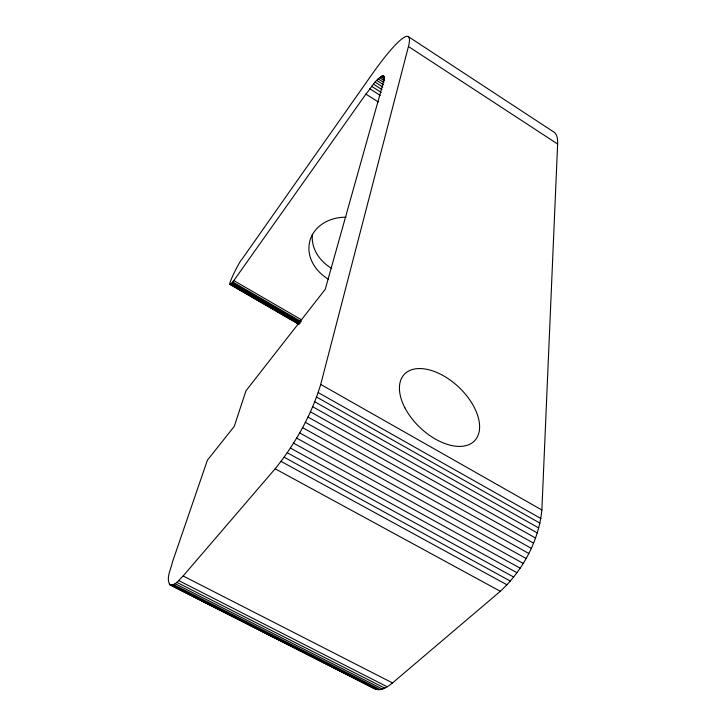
<?xml version="1.0" encoding="UTF-8"?>
<svg xmlns="http://www.w3.org/2000/svg" width="726" height="726" viewBox="0 0 726 726"><rect width="100%" height="100%" fill="white"/><g stroke="black" fill="none" stroke-linecap="round" stroke-linejoin="round"><path stroke-width="1.09" d="M557.632 144.02L408.448 46.509A90.895 12.66 -58.7 0 0 371.73 74.724L242.057 259.109C239.616 260.525 222.165 295.781 233.826 280.59L365.922 94.099C371.313 87.837 375.46 78.934 383.328 75.504L384.363 77.02L383.691 81.194L325.239 289.32L245.96 390.815L234.253 426.389L207.382 460.22L172.443 562.042C171.109 569.048 165.628 578.068 169.984 584.875L374.589 688.711C381.005 691.787 387.711 686.696 392.521 682.93L500.332 591.282C522.911 570.228 538.81 540.879 541.868 509.979L557.632 144.02A87.991 23.595 -57.3 0 0 553.33 131.705L408.103 36.472M169.984 584.875C175.683 585.982 179.44 579.085 183.133 575.972L275.154 468.787C295.255 443.804 311.39 415.181 320.71 384.426L408.448 46.509M175.075 583.677L382.393 689.065M173.496 584.602L380.179 689.582M172.116 585.102L378.137 689.7M169.249 584.158L191.446 595.42M193.47 596.445L198.516 599.014M200.53 600.03L239.889 620.013M244.934 622.572L294.393 647.674M296.408 648.699L335.766 668.673M337.79 669.699L374.589 688.711M170.937 585.192L376.268 689.41M183.133 575.972L392.521 682.93M178.778 580.609L387.239 686.787M176.835 582.352L384.753 688.13M275.154 468.787L500.332 591.282M281.08 461.409L507.066 584.857M287.269 452.761L513.745 577.061M284.156 457.226L510.423 581.118M290.4 448.051L516.994 572.732M296.589 438.05L523.174 563.394M293.513 443.132L520.152 568.159M299.593 432.859L526.051 558.457M305.292 422.296L531.232 548.284M302.497 427.596L528.737 553.412M307.933 417.033L533.501 543.139M312.688 406.741L537.294 532.938M310.401 411.824L535.525 538.011M316.627 397.068L540.008 523.156M314.766 401.805L538.792 527.974M318.242 392.575L540.924 518.527M320.71 384.426L541.868 509.979M233.826 280.59L301.535 319.821M232.765 282.024L301.39 321.754M232.284 282.641L299.883 321.763M231.839 283.176L300.373 322.834M231.422 283.639L299.92 323.251M231.059 284.011L299.502 323.587M230.732 284.293L299.121 323.832M229.833 284.129L298.785 323.987M229.861 284.374L298.794 324.35M365.922 94.099L378.355 102.012M369.833 88.753L380.315 95.451M376.74 80.395L383.419 84.688M375.16 82.156L382.774 87.038M373.473 84.143L382.021 89.616M371.694 86.349L381.241 92.456M382.629 75.604L384.526 76.82M381.758 75.994L384.608 77.836M380.723 76.684L384.517 79.125M379.535 77.655L384.299 80.713M378.201 78.898L383.9 82.555M328.624 279.319A41.273 33.95 15.2 0 1 309.966 240.615A41.273 33.95 15.2 0 1 346.148 217.201M331.682 268.402A40.783 33.777 15.2 0 1 312.434 234.389M404.908 407.821A48.37 28.005 43.3 0 0 474.35 441.027A48.37 28.005 43.3 0 0 439.284 373.591A48.37 28.005 43.3 0 0 404.908 407.821"/></g></svg>
